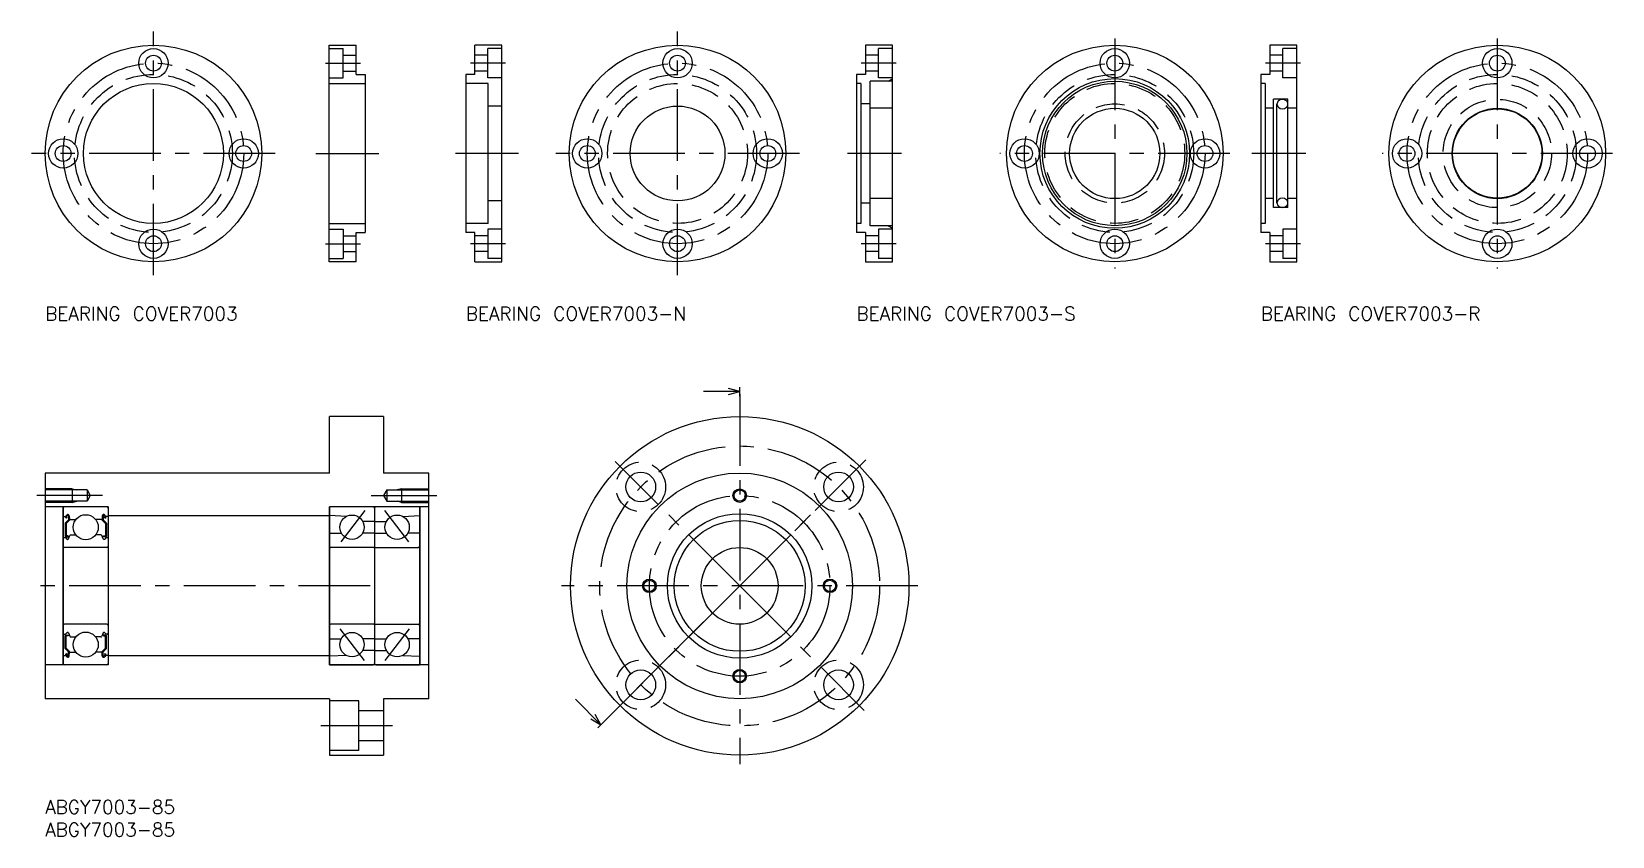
# Model space of a CAD drawing. Extents: x -3 to 347, y -8 to 170.
import ezdxf

# ---------------------------------------------------------------- set-up
doc = ezdxf.new("R2010")
doc.units = 0
doc.header["$LTSCALE"] = 0.5
doc.linetypes.add('CENTER', pattern=[50.8, 31.75, -6.35, 6.35, -6.35])
doc.linetypes.add('DASHED', pattern=[19.05, 12.7, -6.35])
doc.layers.get('0').update_dxf_attribs({"linetype": 'CONTINUOUS'})
for name, color, linetype in [('MSM_CENTER', 1, 'CENTER'), ('MSM_CONTINUOUS', 7, 'CONTINUOUS'), ('MSM_DASHED', 4, 'DASHED'), ('MSM_NARROW', 5, 'CONTINUOUS'), ('MSM_PART_NUMBER', 7, 'CONTINUOUS')]:
    doc.layers.add(name, color=color, linetype=linetype)
doc.styles.get("Standard").update_dxf_attribs({"font": 'txt.shx', "height": 3, "bigfont": 'bigfont.shx'})

# ---------------------------------------------------------------- blocks, each defined once
blk = doc.blocks.new('*U14')
at = {"layer": 'MSM_PART_NUMBER'}
blk.add_text('ABGY7003-85', height=3, dxfattribs=at).set_placement((0, -3))
blk = doc.blocks.new('*U15')
at = {"layer": 'MSM_PART_NUMBER'}
blk.add_text('ABGY7003-85', height=3, dxfattribs=at).set_placement((0, -8))
blk = doc.blocks.new('*U16')
at = {"layer": 'MSM_PART_NUMBER'}
blk.add_text('BEARING COVER7003', height=3, dxfattribs=at).set_placement((0, 106.31))
blk = doc.blocks.new('*U17')
at = {"layer": 'MSM_PART_NUMBER'}
blk.add_text('BEARING COVER7003-N', height=3, dxfattribs=at).set_placement((93.2, 106.31))
blk = doc.blocks.new('*U18')
at = {"layer": 'MSM_PART_NUMBER'}
blk.add_text('BEARING COVER7003-S', height=3, dxfattribs=at).set_placement((179.79, 106.31))
blk = doc.blocks.new('*U19')
at = {"layer": 'MSM_PART_NUMBER'}
blk.add_text('BEARING COVER7003-R', height=3, dxfattribs=at).set_placement((269.38, 106.31))

msp = doc.modelspace()

# ---------------------------------------------------------------- linework, layer by layer
at = {"color": 0, "linetype": 'BYBLOCK'}
for p, q in [((153.91, 90.55), (151.41, 91.22)), ((153.91, 90.55), (145.91, 90.55)), ((151.41, 89.88), (153.91, 90.55)), ((123.15, 16.74), (117.49, 22.4)), ((120.91, 18.03), (123.15, 16.74)), ((123.15, 16.74), (121.86, 18.98))]:
    msp.add_line(p, q, dxfattribs=at)
for p, q in [((4, 64.7), (4, 30.3)), ((13.7, 65), (4.3, 65)), ((4.56, 62.9), (4.81, 63.2)), ((4.71, 62.77), (4.96, 63.07)), ((13.29, 62.77), (13.04, 63.07)), ((13.44, 62.9), (13.19, 63.2)), ((14, 64.7), (14, 30.3)), ((4.1, 62.9), (4.56, 62.9)), ((5.18, 62.13), (4.43, 61.38)), ((4.43, 61.38), (4.43, 58.6)), ((4.74, 62.49), (4.58, 62.62)), ((5.38, 62.05), (4.63, 61.3)), ((4.63, 61.3), (4.63, 58.6)), ((4.87, 62.64), (4.71, 62.77)), ((4.74, 62.49), (4.87, 62.64)), ((5.14, 63.01), (5.18, 62.13)), ((5.34, 63.03), (5.4, 62.29)), ((5.38, 62.52), (5.38, 62.05)), ((5.5, 62.2), (6.8, 62.2)), ((12.5, 62.2), (11.2, 62.2)), ((12.66, 63.03), (12.6, 62.29)), ((12.62, 62.52), (12.62, 62.05)), ((12.62, 62.05), (13.37, 61.3)), ((12.86, 63.01), (12.82, 62.13)), ((12.82, 62.13), (13.57, 61.38)), ((13.13, 62.64), (13.29, 62.77)), ((13.26, 62.49), (13.13, 62.64)), ((13.26, 62.49), (13.42, 62.62)), ((13.37, 61.3), (13.37, 58.6)), ((13.9, 62.9), (13.44, 62.9)), ((13.57, 61.38), (13.57, 58.6)), ((4.2, 58.2), (4.5, 58.2)), ((4.5, 58.2), (4.78, 57.87)), ((5.08, 58.6), (4.63, 58.6)), ((4.63, 58.4), (5.08, 58.4)), ((4.93, 57.8), (4.99, 57.8)), ((5.08, 58.4), (5.08, 58.6)), ((5.18, 57.93), (5.45, 58.67)), ((5.64, 58.8), (6.8, 58.8)), ((12.36, 58.8), (11.2, 58.8)), ((12.82, 57.93), (12.55, 58.67)), ((12.92, 58.6), (13.37, 58.6)), ((12.92, 58.4), (12.92, 58.6)), ((13.37, 58.4), (12.92, 58.4)), ((13.07, 57.8), (13.01, 57.8)), ((13.5, 58.2), (13.22, 57.87)), ((13.8, 58.2), (13.5, 58.2)), ((13.7, 56), (4.3, 56)), ((13.7, 39), (4.3, 39)), ((4.2, 36.8), (4.5, 36.8)), ((4.43, 33.62), (4.43, 36.4)), ((4.5, 36.8), (4.78, 37.13)), ((4.63, 36.6), (5.08, 36.6)), ((4.63, 33.7), (4.63, 36.4)), ((5.08, 36.4), (4.63, 36.4)), ((4.93, 37.2), (4.99, 37.2)), ((5.08, 36.6), (5.08, 36.4)), ((5.18, 37.07), (5.45, 36.33)), ((5.64, 36.2), (6.8, 36.2)), ((12.36, 36.2), (11.2, 36.2)), ((12.82, 37.07), (12.55, 36.33)), ((13.37, 36.6), (12.92, 36.6)), ((12.92, 36.6), (12.92, 36.4)), ((12.92, 36.4), (13.37, 36.4)), ((13.07, 37.2), (13.01, 37.2)), ((13.5, 36.8), (13.22, 37.13)), ((13.37, 33.7), (13.37, 36.4)), ((13.8, 36.8), (13.5, 36.8)), ((13.57, 33.62), (13.57, 36.4)), ((4.1, 32.1), (4.56, 32.1)), ((5.18, 32.87), (4.43, 33.62)), ((4.56, 32.1), (4.81, 31.8)), ((4.74, 32.51), (4.58, 32.38)), ((5.38, 32.95), (4.63, 33.7)), ((4.87, 32.36), (4.71, 32.23)), ((4.71, 32.23), (4.96, 31.93)), ((4.74, 32.51), (4.87, 32.36)), ((5.14, 31.99), (5.18, 32.87)), ((5.34, 31.97), (5.4, 32.71)), ((5.38, 32.48), (5.38, 32.95)), ((5.5, 32.8), (6.8, 32.8)), ((12.5, 32.8), (11.2, 32.8)), ((12.66, 31.97), (12.6, 32.71)), ((12.62, 32.95), (13.37, 33.7)), ((12.62, 32.48), (12.62, 32.95)), ((12.82, 32.87), (13.57, 33.62)), ((12.86, 31.99), (12.82, 32.87)), ((13.29, 32.23), (13.04, 31.93)), ((13.26, 32.51), (13.13, 32.36)), ((13.13, 32.36), (13.29, 32.23)), ((13.44, 32.1), (13.19, 31.8)), ((13.26, 32.51), (13.42, 32.38)), ((13.9, 32.1), (13.44, 32.1)), ((13.7, 30), (4.3, 30)), ((9, 30), (9, 30)), ((11.2, 30), (11.2, 30))]:
    msp.add_line(p, q)
for centre in [(9, 60.5), (9, 34.5)]:
    msp.add_circle(centre, 2.78)
for centre, radius, start, end in [((4.3, 64.7), 0.3, 90, 180), ((5.04, 63), 0.3, 4.9968, 140.0031), ((5.04, 63.01), 0.1, 2.8198, 140.0012), ((12.96, 63), 0.3, 39.9969, 175.0032), ((12.96, 63.01), 0.1, 39.9988, 177.1802), ((13.7, 64.7), 0.3, 0, 90), ((4.1, 63), 0.1, 180, 270), ((4.71, 62.77), 0.2, 140.0031, 230.0823), ((5.5, 62.3), 0.1, 184.9968, 270), ((12.5, 62.3), 0.1, 270, 355.0032), ((13.29, 62.77), 0.2, 309.9177, 39.9969), ((13.9, 63), 0.1, 270, 0), ((4.2, 58), 0.2, 90, 180), ((4.3, 56.3), 0.3, 180, 270), ((4.63, 58.6), 0.2, 180, 270), ((4.93, 58), 0.2, 219.9947, 270), ((4.99, 58), 0.2, 270, 339.9921), ((5.64, 58.6), 0.2, 90, 159.9921), ((12.36, 58.6), 0.2, 20.0079, 90), ((13.01, 58), 0.2, 200.0079, 270), ((13.07, 58), 0.2, 270, 320.0053), ((13.37, 58.6), 0.2, 270, 0), ((13.7, 56.3), 0.3, 270, 0), ((13.8, 58), 0.2, 0, 90), ((4.3, 38.7), 0.3, 90, 180), ((13.7, 38.7), 0.3, 0, 90), ((4.2, 37), 0.2, 180, 270), ((4.63, 36.4), 0.2, 90, 180), ((4.93, 37), 0.2, 90, 140.0053), ((4.99, 37), 0.2, 20.0079, 90), ((5.64, 36.4), 0.2, 200.0079, 270), ((12.36, 36.4), 0.2, 270, 339.9921), ((13.01, 37), 0.2, 90, 159.9921), ((13.07, 37), 0.2, 39.9947, 90), ((13.37, 36.4), 0.2, 0, 90), ((13.8, 37), 0.2, 270, 0), ((4.1, 32), 0.1, 90, 180), ((4.71, 32.23), 0.2, 129.9177, 219.9969), ((5.04, 32), 0.3, 219.9969, 355.0032), ((5.04, 31.99), 0.1, 219.9988, 357.1802), ((5.5, 32.7), 0.1, 90, 175.0032), ((12.5, 32.7), 0.1, 4.9968, 90), ((12.96, 32), 0.3, 184.9968, 320.0031), ((12.96, 31.99), 0.1, 182.8198, 320.0012), ((13.29, 32.23), 0.2, 320.0031, 50.0823), ((13.9, 32), 0.1, 0, 90), ((4.3, 30.3), 0.3, 180, 270), ((13.7, 30.3), 0.3, 270, 0)]:
    msp.add_arc(centre, radius, start, end)
at = {"layer": 'MSM_CENTER'}
for p, q in [((24, 116.31), (24, 170.31)), ((140.14, 116.31), (140.14, 170.31)), ((237.03, 168.81), (237.03, 117.81)), ((321.8, 168.81), (321.8, 117.81)), ((62.15, 163.31), (69.88, 163.31)), ((102, 163.31), (94.27, 163.31)), ((188.59, 163.31), (180.86, 163.31)), ((278.18, 163.31), (270.45, 163.31)), ((51, 143.31), (-3, 143.31)), ((59.95, 143.31), (73.95, 143.31)), ((104.91, 143.31), (90.91, 143.31)), ((167.14, 143.31), (113.14, 143.31)), ((189.79, 143.31), (177.79, 143.31)), ((262.53, 143.31), (211.53, 143.31)), ((279.38, 143.31), (267.38, 143.31)), ((347.3, 143.31), (296.3, 143.31)), ((62.15, 123.31), (69.88, 123.31)), ((102, 123.31), (94.27, 123.31)), ((188.59, 123.31), (180.86, 123.31)), ((278.18, 123.31), (270.45, 123.31)), ((153.91, 90), (153.91, 8)), ((181.84, 75.43), (123.86, 17.45)), ((153.91, 47.5), (126.33, 75.08)), ((153.91, 47.5), (181.49, 75.08)), ((12.72, 67.5), (-1.83, 67.5)), ((12, 67.5), (-1.83, 67.5)), ((72.28, 67.5), (86.83, 67.5)), ((73, 67.5), (86.83, 67.5)), ((70.82, 64.17), (65.5, 57.25)), ((75.18, 64.17), (80.5, 57.25)), ((72, 47.5), (-2, 47.5)), ((193.41, 47.5), (114.41, 47.5)), ((153.91, 47.5), (126.33, 19.92)), ((153.91, 47.5), (181.49, 19.92)), ((65.32, 37.98), (70.72, 30.96)), ((80.68, 37.98), (75.28, 30.96)), ((77, 16.5), (61, 16.5))]:
    msp.add_line(p, q, dxfattribs=at)
for centre, radius in [((24, 143.31), 20), ((140.14, 143.31), 20), ((237.03, 143.31), 20), ((321.8, 143.31), 20), ((153.91, 47.5), 31), ((153.91, 47.5), 20)]:
    msp.add_circle(centre, radius, dxfattribs=at)
at = {"layer": 'MSM_CONTINUOUS'}
for p, q in [((62.95, 119.31), (62.95, 167.31)), ((62.95, 167.31), (68.95, 167.31)), ((62.95, 166.56), (66.05, 166.56)), ((66.05, 160.06), (66.05, 166.56)), ((66.05, 165.06), (68.95, 165.06)), ((68.95, 160.81), (68.95, 167.31)), ((101.2, 167.31), (95.2, 167.31)), ((95.2, 160.81), (95.2, 167.31)), ((98.1, 165.06), (95.2, 165.06)), ((98.1, 160.06), (98.1, 166.56)), ((101.2, 166.56), (98.1, 166.56)), ((101.2, 119.31), (101.2, 167.31)), ((181.79, 167.31), (181.79, 160.81)), ((187.79, 167.31), (181.79, 167.31)), ((184.69, 165.06), (181.79, 165.06)), ((187.79, 166.56), (184.69, 166.56)), ((184.69, 160.06), (184.69, 166.56)), ((187.79, 119.31), (187.79, 167.31)), ((277.38, 167.31), (271.38, 167.31)), ((271.38, 167.31), (271.38, 160.81)), ((274.28, 165.06), (271.38, 165.06)), ((274.28, 160.06), (274.28, 166.56)), ((277.38, 166.56), (274.28, 166.56)), ((277.38, 119.31), (277.38, 167.31)), ((66.05, 161.56), (68.95, 161.56)), ((98.1, 161.56), (95.2, 161.56)), ((184.69, 161.56), (181.79, 161.56)), ((274.28, 161.56), (271.38, 161.56)), ((62.95, 160.06), (66.05, 160.06)), ((62.95, 158.81), (70.95, 158.81)), ((68.95, 160.81), (70.95, 160.81)), ((70.95, 160.81), (70.95, 125.81)), ((93.2, 160.81), (93.2, 125.81)), ((95.2, 160.81), (93.2, 160.81)), ((98.2, 158.81), (93.2, 158.81)), ((101.2, 160.06), (98.1, 160.06)), ((98.2, 127.81), (98.2, 158.81)), ((179.79, 160.81), (179.79, 125.81)), ((181.79, 160.81), (179.79, 160.81)), ((180.79, 158.81), (179.79, 158.81)), ((180.79, 158.81), (180.79, 127.81)), ((182.79, 127.31), (182.79, 159.31)), ((187.79, 159.31), (182.79, 159.31)), ((187.79, 160.06), (184.69, 160.06)), ((186.79, 159.31), (187.79, 159.88)), ((269.38, 160.81), (269.38, 125.81)), ((271.38, 160.81), (269.38, 160.81)), ((270.38, 158.81), (269.38, 158.81)), ((270.38, 158.81), (270.38, 127.81)), ((277.38, 160.06), (274.28, 160.06)), ((182.79, 154.31), (180.79, 154.31)), ((275.38, 155.31), (272.18, 155.31)), ((272.18, 131.31), (272.18, 155.31)), ((272.98, 132.36), (272.98, 154.26)), ((275.38, 131.31), (275.38, 155.31)), ((101.2, 153.81), (98.2, 153.81)), ((187.79, 153.31), (182.79, 153.31)), ((272.18, 153.31), (270.38, 153.31)), ((277.38, 153.31), (275.38, 153.31)), ((187.79, 133.31), (182.79, 133.31)), ((272.18, 133.31), (270.38, 133.31)), ((277.38, 133.31), (275.38, 133.31)), ((101.2, 132.81), (98.2, 132.81)), ((182.79, 132.31), (180.79, 132.31)), ((275.38, 131.31), (272.18, 131.31)), ((62.95, 127.81), (70.95, 127.81)), ((62.95, 126.56), (66.05, 126.56)), ((66.05, 126.56), (66.05, 120.06)), ((98.2, 127.81), (93.2, 127.81)), ((98.1, 126.56), (98.1, 120.06)), ((101.2, 126.56), (98.1, 126.56)), ((180.79, 127.81), (179.79, 127.81)), ((187.79, 127.31), (182.79, 127.31)), ((187.79, 126.56), (184.69, 126.56)), ((184.69, 126.56), (184.69, 120.06)), ((186.79, 127.31), (187.79, 126.73)), ((270.38, 127.81), (269.38, 127.81)), ((274.28, 126.56), (274.28, 120.06)), ((277.38, 126.56), (274.28, 126.56)), ((66.05, 125.06), (68.95, 125.06)), ((68.95, 125.81), (70.95, 125.81)), ((68.95, 119.31), (68.95, 125.81)), ((95.2, 125.81), (93.2, 125.81)), ((95.2, 119.31), (95.2, 125.81)), ((98.1, 125.06), (95.2, 125.06)), ((181.79, 125.81), (179.79, 125.81)), ((181.79, 125.81), (181.79, 119.31)), ((184.69, 125.06), (181.79, 125.06)), ((271.38, 125.81), (269.38, 125.81)), ((271.38, 125.81), (271.38, 119.31)), ((274.28, 125.06), (271.38, 125.06)), ((62.95, 120.06), (66.05, 120.06)), ((68.95, 119.31), (62.95, 119.31)), ((66.05, 121.56), (68.95, 121.56)), ((98.1, 121.56), (95.2, 121.56)), ((95.2, 119.31), (101.2, 119.31)), ((101.2, 120.06), (98.1, 120.06)), ((184.69, 121.56), (181.79, 121.56)), ((181.79, 119.31), (187.79, 119.31)), ((187.79, 120.06), (184.69, 120.06)), ((274.28, 121.56), (271.38, 121.56)), ((271.38, 119.31), (277.38, 119.31)), ((277.38, 120.06), (274.28, 120.06)), ((153.91, 89.55), (153.91, 91.55)), ((75, 85), (63, 85)), ((63, 72.5), (63, 85)), ((75, 85), (75, 72.5)), ((63, 72.5), (0, 72.5)), ((0, 72.5), (0, 22.5)), ((85, 72.5), (75, 72.5)), ((85, 22.5), (85, 72.5)), ((9.28, 68.75), (0, 68.75)), ((6, 69), (6, 66)), ((9.28, 68.75), (9.28, 66.25)), ((9.28, 68.75), (10, 67.5)), ((10, 67.5), (9.28, 66.25)), ((75.72, 68.75), (75, 67.5)), ((75, 67.5), (75.72, 66.25)), ((75.72, 68.75), (75.72, 66.25)), ((75.72, 68.75), (85, 68.75)), ((79, 69), (79, 66)), ((9.28, 66.25), (0, 66.25)), ((14, 65), (0, 65)), ((4, 30), (4, 65)), ((14, 65), (14, 30)), ((85, 65), (63, 65)), ((63, 30), (63, 65)), ((63, 64.85), (63, 30.15)), ((66.76, 62.9), (63, 63.1)), ((72.7, 65), (63.15, 65)), ((73, 64.7), (73, 30.3)), ((82.85, 65), (73.3, 65)), ((75.72, 66.25), (85, 66.25)), ((79.24, 62.9), (83, 63.1)), ((83, 65), (83, 30)), ((83, 30.15), (83, 64.85)), ((63, 63), (14, 63)), ((73, 61.8), (70.37, 61.8)), ((73, 61.8), (75.63, 61.8)), ((63, 59.2), (65.63, 59.2)), ((73, 59.2), (70.37, 59.2)), ((73, 59.2), (75.63, 59.2)), ((83, 59.2), (80.37, 59.2)), ((72.85, 56), (63.3, 56)), ((73.15, 56), (82.7, 56)), ((72.85, 39), (63.3, 39)), ((73.15, 39), (82.7, 39)), ((63, 35.8), (65.63, 35.8)), ((73, 35.8), (70.37, 35.8)), ((73, 35.8), (75.63, 35.8)), ((83, 35.8), (80.37, 35.8)), ((63, 32), (14, 32)), ((66.76, 32.1), (63, 31.9)), ((73, 33.2), (70.37, 33.2)), ((73, 33.2), (75.63, 33.2)), ((79.24, 32.1), (83, 31.9)), ((14, 30), (0, 30)), ((85, 30), (63, 30)), ((63.15, 30), (72.7, 30)), ((73.3, 30), (82.85, 30)), ((63, 22.5), (0, 22.5)), ((63, 22.5), (63, 10)), ((69.5, 22), (63, 22)), ((69.5, 11), (69.5, 22)), ((85, 22.5), (75, 22.5)), ((75, 22.5), (75, 10)), ((75, 19.8), (69.5, 19.8)), ((122.44, 16.03), (123.86, 17.45)), ((69.5, 11), (63, 11)), ((75, 13.2), (69.5, 13.2)), ((63, 10), (75, 10))]:
    msp.add_line(p, q, dxfattribs=at)
for centre, radius in [((24, 143.31), 24), ((24, 163.31), 3.25), ((24, 163.31), 1.75), ((140.14, 143.31), 24), ((140.14, 163.31), 3.25), ((140.14, 163.31), 1.75), ((237.03, 143.31), 24), ((237.03, 163.31), 3.25), ((237.03, 163.31), 1.75), ((321.8, 143.31), 24), ((321.8, 163.31), 3.25), ((321.8, 163.31), 1.75), ((24, 143.31), 15.5), ((237.03, 143.31), 16.58), ((237.03, 143.31), 16), ((140.14, 143.31), 10.5), ((237.03, 143.31), 10), ((321.8, 143.31), 10), ((321.8, 143.31), 9.9), ((4, 143.31), 3.25), ((4, 143.31), 1.75), ((44, 143.31), 3.25), ((44, 143.31), 1.75), ((120.14, 143.31), 3.25), ((120.14, 143.31), 1.75), ((160.14, 143.31), 3.25), ((160.14, 143.31), 1.75), ((217.03, 143.31), 3.25), ((217.03, 143.31), 1.75), ((257.03, 143.31), 3.25), ((257.03, 143.31), 1.75), ((301.8, 143.31), 3.25), ((301.8, 143.31), 1.75), ((341.8, 143.31), 3.25), ((341.8, 143.31), 1.75), ((24, 123.31), 3.25), ((140.14, 123.31), 3.25), ((237.03, 123.31), 3.25), ((321.8, 123.31), 3.25), ((24, 123.31), 1.75), ((140.14, 123.31), 1.75), ((237.03, 123.31), 1.75), ((321.8, 123.31), 1.75), ((153.91, 47.5), 37.5), ((131.99, 69.42), 3.3), ((153.91, 47.5), 25), ((175.83, 69.42), 3.3), ((153.91, 67.5), 1.25), ((68, 60.5), 2.7), ((78, 60.5), 2.7), ((153.91, 47.5), 16), ((153.91, 47.5), 14.5), ((153.91, 47.5), 8.5), ((133.91, 47.5), 1.25), ((173.91, 47.5), 1.25), ((68, 34.5), 2.7), ((78, 34.5), 2.7), ((131.99, 25.58), 3.3), ((153.91, 27.5), 1.25), ((175.83, 25.58), 3.3)]:
    msp.add_circle(centre, radius, dxfattribs=at)
for centre, radius, start, end in [((273.88, 154.26), 0.902, 130.4647, 229.5353), ((274.18, 154.05), 1.25, 45.2696, 134.7304), ((274.48, 154.26), 0.902, 310.4647, 49.5353), ((274.18, 154.46), 1.25, 225.2696, 314.7304), ((274.18, 132.15), 1.25, 45.2696, 134.7304), ((273.88, 132.36), 0.902, 130.4647, 229.5353), ((274.18, 132.56), 1.25, 225.2696, 314.7304), ((274.48, 132.36), 0.902, 310.4647, 49.5353), ((63.15, 64.85), 0.15, 90, 180), ((72.7, 64.7), 0.3, 0, 90), ((73.3, 64.7), 0.3, 90, 180), ((82.85, 64.85), 0.15, 0, 90), ((63.3, 56.3), 0.3, 180, 270), ((72.85, 56.15), 0.15, 270, 0), ((73.15, 56.15), 0.15, 180, 270), ((82.7, 56.3), 0.3, 270, 0), ((63.3, 38.7), 0.3, 90, 180), ((72.85, 38.85), 0.15, 0, 90), ((73.15, 38.85), 0.15, 90, 180), ((82.7, 38.7), 0.3, 0, 90), ((63.15, 30.15), 0.15, 180, 270), ((72.7, 30.3), 0.3, 270, 0), ((73.3, 30.3), 0.3, 180, 270), ((82.85, 30.15), 0.15, 270, 0)]:
    msp.add_arc(centre, radius, start, end, dxfattribs=at)
at = {"layer": 'MSM_DASHED'}
for centre, radius in [((24, 143.31), 17.5), ((140.14, 143.31), 17.5), ((140.14, 143.31), 15.5), ((237.03, 143.31), 17.5), ((237.03, 143.31), 15.5), ((321.8, 143.31), 17.5), ((321.8, 143.31), 15.5), ((237.03, 143.31), 11), ((321.8, 143.31), 12), ((131.99, 69.42), 5.5), ((175.83, 69.42), 5.5), ((131.99, 25.58), 5.5), ((175.83, 25.58), 5.5)]:
    msp.add_circle(centre, radius, dxfattribs=at)
at = {"layer": 'MSM_NARROW'}
for p, q in [((6, 69), (0, 69)), ((6, 69), (7, 68.75)), ((79, 69), (78, 68.75)), ((79, 69), (85, 69)), ((6, 66), (0, 66)), ((6, 66), (7, 66.25)), ((79, 66), (78, 66.25)), ((79, 66), (85, 66))]:
    msp.add_line(p, q, dxfattribs=at)
for centre in [(153.91, 67.5), (133.91, 47.5), (173.91, 47.5), (153.91, 27.5)]:
    msp.add_circle(centre, 1.5, dxfattribs=at)

# ---------------------------------------------------------------- block references
at = {"layer": 'MSM_CONTINUOUS'}
for name in ['*U16', '*U17', '*U18', '*U19', '*U14', '*U15']:
    msp.add_blockref(name, (0, 0), dxfattribs=at)

doc.saveas('drawing.dxf')
